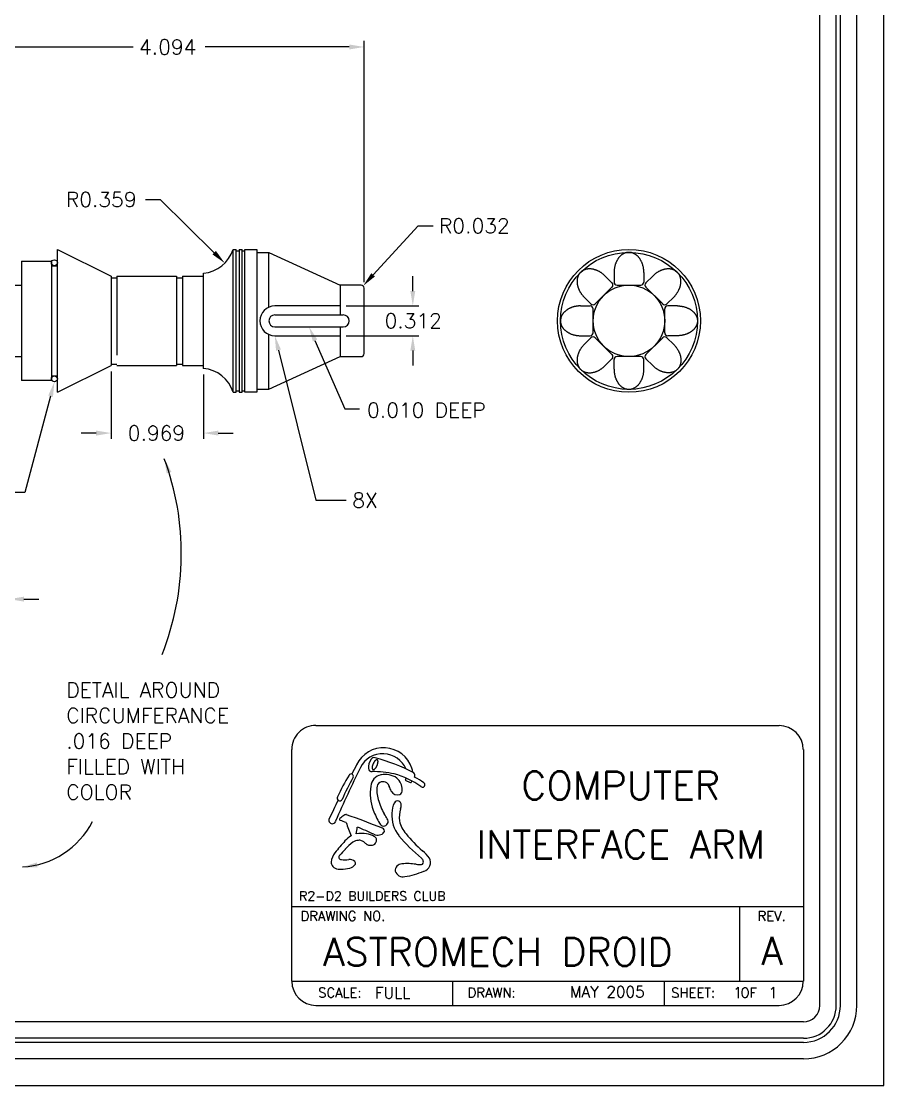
# Model space of a CAD drawing. Extents: x -2.8 to 21.9, y -5.7 to 13.4.
# Drawn here: x 12.86 to 21.91, y -5.75 to 5.43 of the extents above; entities that cross this region are included whole.
import ezdxf
from ezdxf.enums import TextEntityAlignment as Align

# ---------------------------------------------------------------- set-up
doc = ezdxf.new("R2010")
doc.units = 0
doc.linetypes.add('DASHED2', pattern=[0.375, 0.25, -0.125])
doc.layers.get('0').update_dxf_attribs({"linetype": 'CONTINUOUS'})
for name, color, linetype in [('COMPUTER_INTERFACE_ARM', 7, 'CONTINUOUS'), ('DIMENSIONS', 1, 'CONTINUOUS'), ('FORM', 5, 'CONTINUOUS')]:
    doc.layers.add(name, color=color, linetype=linetype)
doc.styles.get("Standard").update_dxf_attribs({"font": 'simplex.shx'})

msp = doc.modelspace()

# ---------------------------------------------------------------- linework, layer by layer
for p, q in [((21.905, -5.745), (21.905, 13.38)), ((15.078, 3.033), (15.109, 3.033)), ((15.109, 1.533), (15.109, 3.033)), ((15.109, 3.018), (15.141, 3.018)), ((15.141, 3.033), (15.141, 1.533)), ((15.141, 3.033), (15.172, 3.033)), ((15.172, 1.533), (15.172, 3.033)), ((15.172, 3.018), (15.203, 3.018)), ((15.203, 1.533), (15.203, 3.033)), ((13.797, 2.752), (13.797, 1.815)), ((13.797, 2.736), (13.859, 2.736)), ((13.859, 2.752), (13.859, 2.174)), ((14.484, 2.752), (14.484, 1.815)), ((14.484, 2.736), (14.547, 2.736)), ((14.547, 2.752), (14.547, 1.815)), ((14.547, 2.752), (14.766, 2.752)), ((18.983, 2.753), (19.054, 2.682)), ((19.076, 2.791), (19.076, 2.69)), ((19.388, 2.791), (19.388, 2.69)), ((19.481, 2.753), (19.41, 2.682)), ((18.879, 2.461), (19.054, 2.637)), ((19.108, 2.658), (19.356, 2.658)), ((19.41, 2.637), (19.586, 2.461)), ((18.762, 2.532), (18.833, 2.461)), ((19.702, 2.532), (19.631, 2.461)), ((18.724, 2.44), (18.825, 2.44)), ((18.857, 2.159), (18.857, 2.408)), ((19.607, 2.159), (19.607, 2.408)), ((19.74, 2.44), (19.639, 2.44)), ((15.516, 2.346), (16.234, 2.346)), ((15.516, 2.221), (16.234, 2.221)), ((18.724, 2.127), (18.825, 2.127)), ((19.74, 2.127), (19.639, 2.127)), ((18.762, 2.034), (18.833, 2.106)), ((19.054, 1.93), (18.879, 2.106)), ((19.41, 1.93), (19.586, 2.106)), ((19.702, 2.034), (19.631, 2.106)), ((19.356, 1.908), (19.108, 1.908)), ((13.797, 1.83), (13.859, 1.83)), ((14.484, 1.83), (14.547, 1.83)), ((14.547, 1.815), (14.766, 1.815)), ((18.983, 1.813), (19.054, 1.885)), ((19.076, 1.776), (19.076, 1.876)), ((19.388, 1.776), (19.388, 1.876)), ((19.481, 1.813), (19.41, 1.885)), ((15.078, 1.533), (15.109, 1.533)), ((15.109, 1.549), (15.141, 1.549)), ((15.141, 1.533), (15.172, 1.533)), ((15.172, 1.549), (15.203, 1.549)), ((-2.845, -5.745), (21.905, -5.745))]:
    msp.add_line(p, q)
at = {"linetype": 'DASHED2'}
msp.add_line((13.859, 2.174), (13.859, 1.815), dxfattribs=at)
for points in [[(19.388, 2.791, 0), (19.388, 2.796, 0), (19.388, 2.801, 0), (19.388, 2.807, 0), (19.388, 2.812, 0), (19.387, 2.817, 0), (19.387, 2.822, 0), (19.386, 2.827, 0), (19.385, 2.832, 0), (19.385, 2.837, 0), (19.384, 2.842, 0), (19.383, 2.847, 0), (19.382, 2.852, 0), (19.381, 2.857, 0), (19.379, 2.862, 0), (19.378, 2.867, 0), (19.377, 2.872, 0), (19.375, 2.877, 0), (19.373, 2.881, 0), (19.372, 2.886, 0), (19.37, 2.891, 0), (19.368, 2.895, 0), (19.366, 2.9, 0), (19.364, 2.904, 0), (19.362, 2.908, 0), (19.36, 2.913, 0), (19.358, 2.917, 0), (19.355, 2.921, 0), (19.353, 2.925, 0), (19.35, 2.929, 0), (19.348, 2.933, 0), (19.345, 2.937, 0), (19.343, 2.94, 0), (19.34, 2.944, 0), (19.337, 2.947, 0), (19.334, 2.951, 0), (19.331, 2.954, 0), (19.328, 2.957, 0), (19.325, 2.961, 0), (19.322, 2.964, 0), (19.319, 2.966, 0), (19.316, 2.969, 0), (19.312, 2.972, 0), (19.309, 2.975, 0), (19.306, 2.977, 0), (19.302, 2.98, 0), (19.299, 2.982, 0), (19.295, 2.984, 0), (19.292, 2.986, 0), (19.288, 2.988, 0), (19.285, 2.99, 0), (19.281, 2.991, 0), (19.277, 2.993, 0), (19.274, 2.994, 0), (19.27, 2.996, 0), (19.266, 2.997, 0), (19.263, 2.998, 0), (19.259, 2.999, 0), (19.255, 3, 0), (19.251, 3, 0), (19.247, 3.001, 0), (19.244, 3.001, 0), (19.24, 3.002, 0), (19.236, 3.002, 0), (19.232, 3.002, 0), (19.228, 3.002, 0), (19.224, 3.002, 0), (19.221, 3.001, 0), (19.217, 3.001, 0), (19.213, 3, 0), (19.209, 3, 0), (19.205, 2.999, 0), (19.202, 2.998, 0), (19.198, 2.997, 0), (19.194, 2.996, 0), (19.19, 2.994, 0), (19.187, 2.993, 0), (19.183, 2.991, 0), (19.18, 2.99, 0), (19.176, 2.988, 0), (19.172, 2.986, 0), (19.169, 2.984, 0), (19.165, 2.982, 0), (19.162, 2.98, 0), (19.158, 2.977, 0), (19.155, 2.975, 0), (19.152, 2.972, 0), (19.148, 2.969, 0), (19.145, 2.966, 0), (19.142, 2.964, 0), (19.139, 2.961, 0), (19.136, 2.957, 0), (19.133, 2.954, 0), (19.13, 2.951, 0), (19.127, 2.947, 0), (19.124, 2.944, 0), (19.122, 2.94, 0), (19.119, 2.937, 0), (19.116, 2.933, 0), (19.114, 2.929, 0), (19.111, 2.925, 0), (19.109, 2.921, 0), (19.107, 2.917, 0), (19.104, 2.913, 0), (19.102, 2.908, 0), (19.1, 2.904, 0), (19.098, 2.9, 0), (19.096, 2.895, 0), (19.094, 2.891, 0), (19.093, 2.886, 0), (19.091, 2.881, 0), (19.089, 2.877, 0), (19.088, 2.872, 0), (19.086, 2.867, 0), (19.085, 2.862, 0), (19.084, 2.857, 0), (19.083, 2.852, 0), (19.081, 2.847, 0), (19.081, 2.842, 0), (19.08, 2.837, 0), (19.079, 2.832, 0), (19.078, 2.827, 0), (19.078, 2.822, 0), (19.077, 2.817, 0), (19.077, 2.812, 0), (19.076, 2.807, 0), (19.076, 2.801, 0), (19.076, 2.796, 0), (19.076, 2.791, 0)], [(18.983, 2.753, 0), (18.979, 2.757, 0), (18.976, 2.76, 0), (18.972, 2.764, 0), (18.968, 2.767, 0), (18.964, 2.771, 0), (18.96, 2.774, 0), (18.956, 2.777, 0), (18.952, 2.78, 0), (18.948, 2.783, 0), (18.944, 2.786, 0), (18.939, 2.789, 0), (18.935, 2.792, 0), (18.931, 2.795, 0), (18.926, 2.797, 0), (18.922, 2.8, 0), (18.918, 2.802, 0), (18.913, 2.804, 0), (18.909, 2.806, 0), (18.904, 2.809, 0), (18.9, 2.811, 0), (18.895, 2.812, 0), (18.891, 2.814, 0), (18.886, 2.816, 0), (18.882, 2.818, 0), (18.877, 2.819, 0), (18.872, 2.82, 0), (18.868, 2.822, 0), (18.863, 2.823, 0), (18.859, 2.824, 0), (18.854, 2.825, 0), (18.85, 2.826, 0), (18.845, 2.826, 0), (18.841, 2.827, 0), (18.836, 2.828, 0), (18.832, 2.828, 0), (18.827, 2.828, 0), (18.823, 2.828, 0), (18.819, 2.828, 0), (18.814, 2.828, 0), (18.81, 2.828, 0), (18.806, 2.828, 0), (18.801, 2.828, 0), (18.797, 2.827, 0), (18.793, 2.826, 0), (18.789, 2.826, 0), (18.785, 2.825, 0), (18.781, 2.824, 0), (18.777, 2.823, 0), (18.773, 2.822, 0), (18.769, 2.82, 0), (18.766, 2.819, 0), (18.762, 2.818, 0), (18.758, 2.816, 0), (18.755, 2.814, 0), (18.751, 2.813, 0), (18.748, 2.811, 0), (18.744, 2.809, 0), (18.741, 2.807, 0), (18.738, 2.804, 0), (18.735, 2.802, 0), (18.732, 2.8, 0), (18.729, 2.797, 0), (18.726, 2.795, 0), (18.723, 2.792, 0), (18.721, 2.789, 0), (18.718, 2.786, 0), (18.716, 2.783, 0), (18.713, 2.78, 0), (18.711, 2.777, 0), (18.709, 2.774, 0), (18.707, 2.771, 0), (18.705, 2.768, 0), (18.703, 2.764, 0), (18.701, 2.761, 0), (18.699, 2.757, 0), (18.698, 2.753, 0), (18.696, 2.75, 0), (18.695, 2.746, 0), (18.694, 2.742, 0), (18.692, 2.738, 0), (18.691, 2.734, 0), (18.691, 2.73, 0), (18.69, 2.726, 0), (18.689, 2.722, 0), (18.688, 2.718, 0), (18.688, 2.714, 0), (18.687, 2.71, 0), (18.687, 2.705, 0), (18.687, 2.701, 0), (18.687, 2.697, 0), (18.687, 2.692, 0), (18.687, 2.688, 0), (18.688, 2.684, 0), (18.688, 2.679, 0), (18.688, 2.675, 0), (18.689, 2.67, 0), (18.69, 2.666, 0), (18.691, 2.661, 0), (18.692, 2.657, 0), (18.693, 2.652, 0), (18.694, 2.647, 0), (18.695, 2.643, 0), (18.696, 2.638, 0), (18.698, 2.634, 0), (18.699, 2.629, 0), (18.701, 2.625, 0), (18.703, 2.62, 0), (18.705, 2.616, 0), (18.707, 2.611, 0), (18.709, 2.607, 0), (18.711, 2.602, 0), (18.713, 2.598, 0), (18.716, 2.593, 0), (18.718, 2.589, 0), (18.721, 2.585, 0), (18.724, 2.58, 0), (18.726, 2.576, 0), (18.729, 2.572, 0), (18.732, 2.568, 0), (18.735, 2.564, 0), (18.738, 2.559, 0), (18.741, 2.555, 0), (18.745, 2.551, 0), (18.748, 2.547, 0), (18.751, 2.544, 0), (18.755, 2.54, 0), (18.759, 2.536, 0), (18.762, 2.532, 0)], [(19.702, 2.532, 0), (19.706, 2.536, 0), (19.709, 2.54, 0), (19.713, 2.544, 0), (19.716, 2.547, 0), (19.72, 2.551, 0), (19.723, 2.555, 0), (19.726, 2.559, 0), (19.729, 2.564, 0), (19.732, 2.568, 0), (19.735, 2.572, 0), (19.738, 2.576, 0), (19.741, 2.58, 0), (19.743, 2.585, 0), (19.746, 2.589, 0), (19.748, 2.593, 0), (19.751, 2.598, 0), (19.753, 2.602, 0), (19.755, 2.607, 0), (19.757, 2.611, 0), (19.759, 2.616, 0), (19.761, 2.62, 0), (19.763, 2.625, 0), (19.765, 2.629, 0), (19.766, 2.634, 0), (19.768, 2.638, 0), (19.769, 2.643, 0), (19.77, 2.647, 0), (19.772, 2.652, 0), (19.773, 2.657, 0), (19.774, 2.661, 0), (19.774, 2.666, 0), (19.775, 2.67, 0), (19.776, 2.675, 0), (19.776, 2.679, 0), (19.777, 2.684, 0), (19.777, 2.688, 0), (19.777, 2.692, 0), (19.777, 2.697, 0), (19.777, 2.701, 0), (19.777, 2.705, 0), (19.777, 2.71, 0), (19.776, 2.714, 0), (19.776, 2.718, 0), (19.775, 2.722, 0), (19.774, 2.726, 0), (19.774, 2.73, 0), (19.773, 2.734, 0), (19.772, 2.738, 0), (19.771, 2.742, 0), (19.769, 2.746, 0), (19.768, 2.75, 0), (19.766, 2.753, 0), (19.765, 2.757, 0), (19.763, 2.761, 0), (19.761, 2.764, 0), (19.759, 2.768, 0), (19.758, 2.771, 0), (19.755, 2.774, 0), (19.753, 2.777, 0), (19.751, 2.78, 0), (19.748, 2.783, 0), (19.746, 2.786, 0), (19.744, 2.789, 0), (19.741, 2.792, 0), (19.738, 2.795, 0), (19.735, 2.797, 0), (19.732, 2.8, 0), (19.729, 2.802, 0), (19.726, 2.804, 0), (19.723, 2.807, 0), (19.72, 2.809, 0), (19.716, 2.811, 0), (19.713, 2.813, 0), (19.709, 2.814, 0), (19.706, 2.816, 0), (19.702, 2.818, 0), (19.699, 2.819, 0), (19.695, 2.82, 0), (19.691, 2.822, 0), (19.687, 2.823, 0), (19.683, 2.824, 0), (19.679, 2.825, 0), (19.675, 2.826, 0), (19.671, 2.826, 0), (19.667, 2.827, 0), (19.663, 2.828, 0), (19.659, 2.828, 0), (19.654, 2.828, 0), (19.65, 2.828, 0), (19.646, 2.828, 0), (19.641, 2.828, 0), (19.637, 2.828, 0), (19.632, 2.828, 0), (19.628, 2.828, 0), (19.623, 2.827, 0), (19.619, 2.826, 0), (19.614, 2.826, 0), (19.61, 2.825, 0), (19.605, 2.824, 0), (19.601, 2.823, 0), (19.596, 2.822, 0), (19.592, 2.82, 0), (19.587, 2.819, 0), (19.583, 2.818, 0), (19.578, 2.816, 0), (19.573, 2.814, 0), (19.569, 2.812, 0), (19.564, 2.811, 0), (19.56, 2.809, 0), (19.555, 2.806, 0), (19.551, 2.804, 0), (19.547, 2.802, 0), (19.542, 2.8, 0), (19.538, 2.797, 0), (19.534, 2.795, 0), (19.529, 2.792, 0), (19.525, 2.789, 0), (19.521, 2.786, 0), (19.517, 2.783, 0), (19.512, 2.78, 0), (19.508, 2.777, 0), (19.504, 2.774, 0), (19.5, 2.771, 0), (19.496, 2.767, 0), (19.492, 2.764, 0), (19.489, 2.76, 0), (19.485, 2.757, 0), (19.481, 2.753, 0)], [(18.724, 2.44, 0), (18.719, 2.439, 0), (18.714, 2.439, 0), (18.709, 2.439, 0), (18.704, 2.439, 0), (18.698, 2.438, 0), (18.693, 2.438, 0), (18.688, 2.437, 0), (18.683, 2.437, 0), (18.678, 2.436, 0), (18.673, 2.435, 0), (18.668, 2.434, 0), (18.663, 2.433, 0), (18.658, 2.432, 0), (18.653, 2.43, 0), (18.648, 2.429, 0), (18.644, 2.428, 0), (18.639, 2.426, 0), (18.634, 2.425, 0), (18.63, 2.423, 0), (18.625, 2.421, 0), (18.62, 2.419, 0), (18.616, 2.417, 0), (18.611, 2.415, 0), (18.607, 2.413, 0), (18.603, 2.411, 0), (18.599, 2.409, 0), (18.595, 2.406, 0), (18.59, 2.404, 0), (18.587, 2.402, 0), (18.583, 2.399, 0), (18.579, 2.396, 0), (18.575, 2.394, 0), (18.572, 2.391, 0), (18.568, 2.388, 0), (18.565, 2.385, 0), (18.561, 2.382, 0), (18.558, 2.379, 0), (18.555, 2.376, 0), (18.552, 2.373, 0), (18.549, 2.37, 0), (18.546, 2.367, 0), (18.543, 2.364, 0), (18.541, 2.36, 0), (18.538, 2.357, 0), (18.536, 2.354, 0), (18.534, 2.35, 0), (18.532, 2.347, 0), (18.529, 2.343, 0), (18.527, 2.34, 0), (18.526, 2.336, 0), (18.524, 2.332, 0), (18.522, 2.329, 0), (18.521, 2.325, 0), (18.52, 2.321, 0), (18.518, 2.318, 0), (18.517, 2.314, 0), (18.517, 2.31, 0), (18.516, 2.306, 0), (18.515, 2.302, 0), (18.514, 2.299, 0), (18.514, 2.295, 0), (18.514, 2.291, 0), (18.513, 2.287, 0), (18.513, 2.283, 0), (18.513, 2.279, 0), (18.514, 2.276, 0), (18.514, 2.272, 0), (18.514, 2.268, 0), (18.515, 2.264, 0), (18.516, 2.26, 0), (18.517, 2.257, 0), (18.517, 2.253, 0), (18.518, 2.249, 0), (18.52, 2.245, 0), (18.521, 2.242, 0), (18.522, 2.238, 0), (18.524, 2.234, 0), (18.526, 2.231, 0), (18.527, 2.227, 0), (18.529, 2.224, 0), (18.532, 2.22, 0), (18.534, 2.216, 0), (18.536, 2.213, 0), (18.538, 2.21, 0), (18.541, 2.206, 0), (18.543, 2.203, 0), (18.546, 2.2, 0), (18.549, 2.196, 0), (18.552, 2.193, 0), (18.555, 2.19, 0), (18.558, 2.187, 0), (18.561, 2.184, 0), (18.565, 2.181, 0), (18.568, 2.178, 0), (18.572, 2.176, 0), (18.575, 2.173, 0), (18.579, 2.17, 0), (18.583, 2.168, 0), (18.587, 2.165, 0), (18.59, 2.163, 0), (18.595, 2.16, 0), (18.599, 2.158, 0), (18.603, 2.156, 0), (18.607, 2.153, 0), (18.611, 2.151, 0), (18.616, 2.149, 0), (18.62, 2.147, 0), (18.625, 2.145, 0), (18.63, 2.144, 0), (18.634, 2.142, 0), (18.639, 2.14, 0), (18.644, 2.139, 0), (18.648, 2.138, 0), (18.653, 2.136, 0), (18.658, 2.135, 0), (18.663, 2.134, 0), (18.668, 2.133, 0), (18.673, 2.132, 0), (18.678, 2.131, 0), (18.683, 2.13, 0), (18.688, 2.129, 0), (18.693, 2.129, 0), (18.698, 2.128, 0), (18.704, 2.128, 0), (18.709, 2.127, 0), (18.714, 2.127, 0), (18.719, 2.127, 0), (18.724, 2.127, 0)], [(19.74, 2.44, 0), (19.745, 2.439, 0), (19.75, 2.439, 0), (19.755, 2.439, 0), (19.761, 2.439, 0), (19.766, 2.438, 0), (19.771, 2.438, 0), (19.776, 2.437, 0), (19.781, 2.437, 0), (19.786, 2.436, 0), (19.791, 2.435, 0), (19.796, 2.434, 0), (19.801, 2.433, 0), (19.806, 2.432, 0), (19.811, 2.43, 0), (19.816, 2.429, 0), (19.821, 2.428, 0), (19.825, 2.426, 0), (19.83, 2.425, 0), (19.835, 2.423, 0), (19.839, 2.421, 0), (19.844, 2.419, 0), (19.848, 2.417, 0), (19.853, 2.415, 0), (19.857, 2.413, 0), (19.861, 2.411, 0), (19.866, 2.409, 0), (19.87, 2.406, 0), (19.874, 2.404, 0), (19.878, 2.402, 0), (19.882, 2.399, 0), (19.885, 2.396, 0), (19.889, 2.394, 0), (19.893, 2.391, 0), (19.896, 2.388, 0), (19.9, 2.385, 0), (19.903, 2.382, 0), (19.906, 2.379, 0), (19.909, 2.376, 0), (19.912, 2.373, 0), (19.915, 2.37, 0), (19.918, 2.367, 0), (19.921, 2.364, 0), (19.923, 2.36, 0), (19.926, 2.357, 0), (19.928, 2.354, 0), (19.931, 2.35, 0), (19.933, 2.347, 0), (19.935, 2.343, 0), (19.937, 2.34, 0), (19.939, 2.336, 0), (19.94, 2.332, 0), (19.942, 2.329, 0), (19.943, 2.325, 0), (19.945, 2.321, 0), (19.946, 2.318, 0), (19.947, 2.314, 0), (19.948, 2.31, 0), (19.949, 2.306, 0), (19.949, 2.302, 0), (19.95, 2.299, 0), (19.95, 2.295, 0), (19.951, 2.291, 0), (19.951, 2.287, 0), (19.951, 2.283, 0), (19.951, 2.279, 0), (19.951, 2.276, 0), (19.95, 2.272, 0), (19.95, 2.268, 0), (19.949, 2.264, 0), (19.949, 2.26, 0), (19.948, 2.257, 0), (19.947, 2.253, 0), (19.946, 2.249, 0), (19.945, 2.245, 0), (19.943, 2.242, 0), (19.942, 2.238, 0), (19.94, 2.234, 0), (19.939, 2.231, 0), (19.937, 2.227, 0), (19.935, 2.224, 0), (19.933, 2.22, 0), (19.931, 2.216, 0), (19.928, 2.213, 0), (19.926, 2.21, 0), (19.923, 2.206, 0), (19.921, 2.203, 0), (19.918, 2.2, 0), (19.915, 2.196, 0), (19.912, 2.193, 0), (19.909, 2.19, 0), (19.906, 2.187, 0), (19.903, 2.184, 0), (19.9, 2.181, 0), (19.896, 2.178, 0), (19.893, 2.176, 0), (19.889, 2.173, 0), (19.885, 2.17, 0), (19.882, 2.168, 0), (19.878, 2.165, 0), (19.874, 2.163, 0), (19.87, 2.16, 0), (19.866, 2.158, 0), (19.861, 2.156, 0), (19.857, 2.153, 0), (19.853, 2.151, 0), (19.848, 2.149, 0), (19.844, 2.147, 0), (19.839, 2.145, 0), (19.835, 2.144, 0), (19.83, 2.142, 0), (19.825, 2.14, 0), (19.821, 2.139, 0), (19.816, 2.138, 0), (19.811, 2.136, 0), (19.806, 2.135, 0), (19.801, 2.134, 0), (19.796, 2.133, 0), (19.791, 2.132, 0), (19.786, 2.131, 0), (19.781, 2.13, 0), (19.776, 2.129, 0), (19.771, 2.129, 0), (19.766, 2.128, 0), (19.761, 2.128, 0), (19.755, 2.127, 0), (19.75, 2.127, 0), (19.745, 2.127, 0), (19.74, 2.127, 0)], [(18.762, 2.034, 0), (18.759, 2.031, 0), (18.755, 2.027, 0), (18.751, 2.023, 0), (18.748, 2.019, 0), (18.745, 2.015, 0), (18.741, 2.011, 0), (18.738, 2.007, 0), (18.735, 2.003, 0), (18.732, 1.999, 0), (18.729, 1.995, 0), (18.726, 1.99, 0), (18.724, 1.986, 0), (18.721, 1.982, 0), (18.718, 1.978, 0), (18.716, 1.973, 0), (18.713, 1.969, 0), (18.711, 1.964, 0), (18.709, 1.96, 0), (18.707, 1.955, 0), (18.705, 1.951, 0), (18.703, 1.946, 0), (18.701, 1.942, 0), (18.699, 1.937, 0), (18.698, 1.933, 0), (18.696, 1.928, 0), (18.695, 1.924, 0), (18.694, 1.919, 0), (18.693, 1.915, 0), (18.692, 1.91, 0), (18.691, 1.905, 0), (18.69, 1.901, 0), (18.689, 1.896, 0), (18.688, 1.892, 0), (18.688, 1.887, 0), (18.688, 1.883, 0), (18.687, 1.879, 0), (18.687, 1.874, 0), (18.687, 1.87, 0), (18.687, 1.865, 0), (18.687, 1.861, 0), (18.687, 1.857, 0), (18.688, 1.853, 0), (18.688, 1.848, 0), (18.689, 1.844, 0), (18.69, 1.84, 0), (18.691, 1.836, 0), (18.691, 1.832, 0), (18.692, 1.828, 0), (18.694, 1.824, 0), (18.695, 1.821, 0), (18.696, 1.817, 0), (18.698, 1.813, 0), (18.699, 1.809, 0), (18.701, 1.806, 0), (18.703, 1.802, 0), (18.705, 1.799, 0), (18.707, 1.796, 0), (18.709, 1.792, 0), (18.711, 1.789, 0), (18.713, 1.786, 0), (18.716, 1.783, 0), (18.718, 1.78, 0), (18.721, 1.777, 0), (18.723, 1.775, 0), (18.726, 1.772, 0), (18.729, 1.769, 0), (18.732, 1.767, 0), (18.735, 1.764, 0), (18.738, 1.762, 0), (18.741, 1.76, 0), (18.744, 1.758, 0), (18.748, 1.756, 0), (18.751, 1.754, 0), (18.755, 1.752, 0), (18.758, 1.751, 0), (18.762, 1.749, 0), (18.766, 1.747, 0), (18.769, 1.746, 0), (18.773, 1.745, 0), (18.777, 1.744, 0), (18.781, 1.743, 0), (18.785, 1.742, 0), (18.789, 1.741, 0), (18.793, 1.74, 0), (18.797, 1.74, 0), (18.801, 1.739, 0), (18.806, 1.739, 0), (18.81, 1.738, 0), (18.814, 1.738, 0), (18.819, 1.738, 0), (18.823, 1.738, 0), (18.827, 1.738, 0), (18.832, 1.739, 0), (18.836, 1.739, 0), (18.841, 1.74, 0), (18.845, 1.74, 0), (18.85, 1.741, 0), (18.854, 1.742, 0), (18.859, 1.743, 0), (18.863, 1.744, 0), (18.868, 1.745, 0), (18.872, 1.746, 0), (18.877, 1.748, 0), (18.882, 1.749, 0), (18.886, 1.751, 0), (18.891, 1.752, 0), (18.895, 1.754, 0), (18.9, 1.756, 0), (18.904, 1.758, 0), (18.909, 1.76, 0), (18.913, 1.762, 0), (18.918, 1.765, 0), (18.922, 1.767, 0), (18.926, 1.77, 0), (18.931, 1.772, 0), (18.935, 1.775, 0), (18.939, 1.778, 0), (18.944, 1.78, 0), (18.948, 1.783, 0), (18.952, 1.786, 0), (18.956, 1.789, 0), (18.96, 1.793, 0), (18.964, 1.796, 0), (18.968, 1.799, 0), (18.972, 1.803, 0), (18.976, 1.806, 0), (18.979, 1.81, 0), (18.983, 1.813, 0)], [(19.702, 2.034, 0), (19.706, 2.031, 0), (19.709, 2.027, 0), (19.713, 2.023, 0), (19.716, 2.019, 0), (19.72, 2.015, 0), (19.723, 2.011, 0), (19.726, 2.007, 0), (19.729, 2.003, 0), (19.732, 1.999, 0), (19.735, 1.995, 0), (19.738, 1.99, 0), (19.741, 1.986, 0), (19.743, 1.982, 0), (19.746, 1.978, 0), (19.748, 1.973, 0), (19.751, 1.969, 0), (19.753, 1.964, 0), (19.755, 1.96, 0), (19.757, 1.955, 0), (19.759, 1.951, 0), (19.761, 1.946, 0), (19.763, 1.942, 0), (19.765, 1.937, 0), (19.766, 1.933, 0), (19.768, 1.928, 0), (19.769, 1.924, 0), (19.77, 1.919, 0), (19.772, 1.915, 0), (19.773, 1.91, 0), (19.774, 1.905, 0), (19.774, 1.901, 0), (19.775, 1.896, 0), (19.776, 1.892, 0), (19.776, 1.887, 0), (19.777, 1.883, 0), (19.777, 1.879, 0), (19.777, 1.874, 0), (19.777, 1.87, 0), (19.777, 1.865, 0), (19.777, 1.861, 0), (19.777, 1.857, 0), (19.776, 1.853, 0), (19.776, 1.848, 0), (19.775, 1.844, 0), (19.774, 1.84, 0), (19.774, 1.836, 0), (19.773, 1.832, 0), (19.772, 1.828, 0), (19.771, 1.824, 0), (19.769, 1.821, 0), (19.768, 1.817, 0), (19.766, 1.813, 0), (19.765, 1.809, 0), (19.763, 1.806, 0), (19.761, 1.802, 0), (19.759, 1.799, 0), (19.758, 1.796, 0), (19.755, 1.792, 0), (19.753, 1.789, 0), (19.751, 1.786, 0), (19.748, 1.783, 0), (19.746, 1.78, 0), (19.744, 1.777, 0), (19.741, 1.775, 0), (19.738, 1.772, 0), (19.735, 1.769, 0), (19.732, 1.767, 0), (19.729, 1.764, 0), (19.726, 1.762, 0), (19.723, 1.76, 0), (19.72, 1.758, 0), (19.716, 1.756, 0), (19.713, 1.754, 0), (19.709, 1.752, 0), (19.706, 1.751, 0), (19.702, 1.749, 0), (19.699, 1.747, 0), (19.695, 1.746, 0), (19.691, 1.745, 0), (19.687, 1.744, 0), (19.683, 1.743, 0), (19.679, 1.742, 0), (19.675, 1.741, 0), (19.671, 1.74, 0), (19.667, 1.74, 0), (19.663, 1.739, 0), (19.659, 1.739, 0), (19.654, 1.738, 0), (19.65, 1.738, 0), (19.646, 1.738, 0), (19.641, 1.738, 0), (19.637, 1.738, 0), (19.632, 1.739, 0), (19.628, 1.739, 0), (19.623, 1.74, 0), (19.619, 1.74, 0), (19.614, 1.741, 0), (19.61, 1.742, 0), (19.605, 1.743, 0), (19.601, 1.744, 0), (19.596, 1.745, 0), (19.592, 1.746, 0), (19.587, 1.748, 0), (19.583, 1.749, 0), (19.578, 1.751, 0), (19.573, 1.752, 0), (19.569, 1.754, 0), (19.564, 1.756, 0), (19.56, 1.758, 0), (19.555, 1.76, 0), (19.551, 1.762, 0), (19.547, 1.765, 0), (19.542, 1.767, 0), (19.538, 1.77, 0), (19.534, 1.772, 0), (19.529, 1.775, 0), (19.525, 1.778, 0), (19.521, 1.78, 0), (19.517, 1.783, 0), (19.512, 1.786, 0), (19.508, 1.789, 0), (19.504, 1.793, 0), (19.5, 1.796, 0), (19.496, 1.799, 0), (19.492, 1.803, 0), (19.489, 1.806, 0), (19.485, 1.81, 0), (19.481, 1.813, 0)], [(19.076, 1.776, 0), (19.076, 1.77, 0), (19.076, 1.765, 0), (19.076, 1.76, 0), (19.077, 1.755, 0), (19.077, 1.75, 0), (19.078, 1.745, 0), (19.078, 1.739, 0), (19.079, 1.734, 0), (19.08, 1.729, 0), (19.081, 1.724, 0), (19.081, 1.719, 0), (19.083, 1.714, 0), (19.084, 1.709, 0), (19.085, 1.704, 0), (19.086, 1.7, 0), (19.088, 1.695, 0), (19.089, 1.69, 0), (19.091, 1.685, 0), (19.093, 1.681, 0), (19.094, 1.676, 0), (19.096, 1.672, 0), (19.098, 1.667, 0), (19.1, 1.663, 0), (19.102, 1.658, 0), (19.104, 1.654, 0), (19.107, 1.65, 0), (19.109, 1.646, 0), (19.111, 1.642, 0), (19.114, 1.638, 0), (19.116, 1.634, 0), (19.119, 1.63, 0), (19.122, 1.626, 0), (19.124, 1.623, 0), (19.127, 1.619, 0), (19.13, 1.616, 0), (19.133, 1.612, 0), (19.136, 1.609, 0), (19.139, 1.606, 0), (19.142, 1.603, 0), (19.145, 1.6, 0), (19.148, 1.597, 0), (19.152, 1.595, 0), (19.155, 1.592, 0), (19.158, 1.589, 0), (19.162, 1.587, 0), (19.165, 1.585, 0), (19.169, 1.583, 0), (19.172, 1.581, 0), (19.176, 1.579, 0), (19.18, 1.577, 0), (19.183, 1.575, 0), (19.187, 1.574, 0), (19.19, 1.572, 0), (19.194, 1.571, 0), (19.198, 1.57, 0), (19.202, 1.569, 0), (19.205, 1.568, 0), (19.209, 1.567, 0), (19.213, 1.566, 0), (19.217, 1.566, 0), (19.221, 1.565, 0), (19.224, 1.565, 0), (19.228, 1.565, 0), (19.232, 1.565, 0), (19.236, 1.565, 0), (19.24, 1.565, 0), (19.244, 1.565, 0), (19.247, 1.566, 0), (19.251, 1.566, 0), (19.255, 1.567, 0), (19.259, 1.568, 0), (19.263, 1.569, 0), (19.266, 1.57, 0), (19.27, 1.571, 0), (19.274, 1.572, 0), (19.277, 1.574, 0), (19.281, 1.575, 0), (19.285, 1.577, 0), (19.288, 1.579, 0), (19.292, 1.581, 0), (19.295, 1.583, 0), (19.299, 1.585, 0), (19.302, 1.587, 0), (19.306, 1.589, 0), (19.309, 1.592, 0), (19.312, 1.595, 0), (19.316, 1.597, 0), (19.319, 1.6, 0), (19.322, 1.603, 0), (19.325, 1.606, 0), (19.328, 1.609, 0), (19.331, 1.612, 0), (19.334, 1.616, 0), (19.337, 1.619, 0), (19.34, 1.623, 0), (19.343, 1.626, 0), (19.345, 1.63, 0), (19.348, 1.634, 0), (19.35, 1.638, 0), (19.353, 1.642, 0), (19.355, 1.646, 0), (19.358, 1.65, 0), (19.36, 1.654, 0), (19.362, 1.658, 0), (19.364, 1.663, 0), (19.366, 1.667, 0), (19.368, 1.672, 0), (19.37, 1.676, 0), (19.372, 1.681, 0), (19.373, 1.685, 0), (19.375, 1.69, 0), (19.377, 1.695, 0), (19.378, 1.7, 0), (19.379, 1.704, 0), (19.381, 1.709, 0), (19.382, 1.714, 0), (19.383, 1.719, 0), (19.384, 1.724, 0), (19.385, 1.729, 0), (19.385, 1.734, 0), (19.386, 1.739, 0), (19.387, 1.745, 0), (19.387, 1.75, 0), (19.388, 1.755, 0), (19.388, 1.76, 0), (19.388, 1.765, 0), (19.388, 1.77, 0), (19.388, 1.776, 0)]]:
    msp.add_polyline3d(points)
at = {"linetype": 'CONTINUOUS'}
for centre in [(13.203, 2.893), (13.203, 1.674)]:
    msp.add_circle(centre, 0.0312, dxfattribs=at)
for centre, radius, start, end in [((19.032, 2.659), 0.032, 315, 45), ((19.108, 2.69), 0.032, 180, 270), ((19.356, 2.69), 0.032, 270, 0), ((19.432, 2.659), 0.032, 135, 225), ((18.856, 2.484), 0.032, 225, 315), ((19.608, 2.484), 0.032, 225, 315), ((18.825, 2.408), 0.032, 0, 90), ((19.639, 2.408), 0.032, 90, 180), ((15.516, 2.283), 0.0625, 90, 270), ((16.234, 2.283), 0.0625, 270, 90), ((18.825, 2.159), 0.032, 270, 0), ((19.639, 2.159), 0.032, 180, 270), ((18.856, 2.083), 0.032, 45, 135), ((19.608, 2.083), 0.032, 45, 135), ((19.032, 1.907), 0.032, 315, 45), ((19.108, 1.876), 0.032, 90, 180), ((19.356, 1.876), 0.032, 0, 90), ((19.432, 1.907), 0.032, 135, 225)]:
    msp.add_arc(centre, radius, start, end)
at = {"layer": 'COMPUTER_INTERFACE_ARM'}
for p, q in [((13.234, 1.533), (13.234, 3.033)), ((13.234, 3.033), (13.797, 2.752)), ((15.078, 1.533), (15.078, 3.033)), ((15.203, 3.033), (15.328, 3.033)), ((15.328, 3.033), (15.328, 1.533)), ((12.859, 2.908), (12.859, 1.658)), ((12.859, 2.908), (13.172, 2.908)), ((13.172, 2.908), (13.172, 1.658)), ((15.328, 3.002), (15.453, 3.002)), ((15.453, 3.002), (16.203, 2.658)), ((15.453, 2.426), (15.453, 3.002)), ((13.172, 2.861), (13.234, 2.861)), ((13.859, 2.752), (14.484, 2.752)), ((14.766, 1.783), (14.766, 2.783)), ((12.547, 2.658), (12.859, 2.658)), ((16.203, 2.658), (16.203, 2.346)), ((16.421, 2.658), (16.203, 2.658)), ((16.453, 1.94), (16.453, 2.626)), ((16.203, 2.44), (15.516, 2.44)), ((15.453, 1.565), (15.453, 2.14)), ((15.516, 2.127), (16.203, 2.127)), ((16.203, 2.221), (16.203, 1.908)), ((12.547, 1.908), (12.859, 1.908)), ((15.453, 1.565), (16.203, 1.908)), ((16.203, 1.908), (16.421, 1.908)), ((13.234, 1.533), (13.797, 1.815)), ((13.859, 1.815), (14.484, 1.815)), ((13.172, 1.705), (13.234, 1.705)), ((13.172, 1.658), (12.859, 1.658)), ((15.328, 1.565), (15.453, 1.565)), ((15.328, 1.533), (15.203, 1.533))]:
    msp.add_line(p, q, dxfattribs=at)
for radius in [0.75, 0.719, 0.375]:
    msp.add_circle((19.232, 2.283), radius, dxfattribs=at)
for centre, radius, start, end in [((14.736, 3.141), 0.359, 274.7951, 342.5245), ((16.421, 2.626), 0.032, 360, 90), ((15.516, 2.283), 0.156, 90, 270), ((16.421, 1.94), 0.032, 270, 0), ((14.742, 1.434), 0.35, 16.495, 86.1854)]:
    msp.add_arc(centre, radius, start, end, dxfattribs=at)
at = {"layer": 'DIMENSIONS'}
for p, q in [((12.515, 5.158), (14.028, 5.158)), ((16.297, 5.158), (14.784, 5.158)), ((16.453, 2.689), (16.453, 5.221)), ((14.158, 3.557), (14.314, 3.557)), ((14.314, 3.557), (14.88, 2.998)), ((16.547, 2.766), (17.021, 3.281)), ((17.021, 3.281), (17.177, 3.281)), ((16.964, 2.596), (16.964, 2.752)), ((16.266, 2.44), (17.026, 2.44)), ((16.266, 2.127), (17.026, 2.127)), ((15.937, 2.078), (16.25, 1.361)), ((15.554, 1.976), (15.946, 0.4)), ((16.964, 1.971), (16.964, 1.815)), ((13.797, 1.752), (13.797, 1.043)), ((14.766, 1.721), (14.766, 1.043)), ((13.163, 1.492), (12.892, 0.483)), ((16.25, 1.361), (16.406, 1.361)), ((13.641, 1.105), (13.485, 1.105)), ((14.922, 1.105), (15.078, 1.105)), ((12.892, 0.483), (12.629, 0.483)), ((15.946, 0.4), (16.266, 0.4)), ((12.883, -0.638), (13.039, -0.638))]:
    msp.add_line(p, q, dxfattribs=at)
for centre, radius, start, end in [((11.669, -0.161), 2.866, 338.3495, 20.3669), ((12.819, -2.57), 0.881, 273.176, 332.8079)]:
    msp.add_arc(centre, radius, start, end, dxfattribs=at)
for points in [[(16.297, 5.184), (16.297, 5.132), (16.453, 5.158)], [(14.898, 3.017), (14.862, 2.98), (14.991, 2.889)], [(16.528, 2.783), (16.566, 2.749), (16.443, 2.65)], [(16.938, 2.596), (16.99, 2.596), (16.964, 2.44)], [(15.529, 1.969), (15.516, 2.127), (15.58, 1.982)], [(15.914, 2.067), (15.875, 2.221), (15.961, 2.088)], [(16.938, 1.971), (16.99, 1.971), (16.964, 2.127)], [(13.138, 1.499), (13.203, 1.643), (13.188, 1.485)], [(13.641, 1.131), (13.641, 1.079), (13.797, 1.105)], [(14.922, 1.131), (14.922, 1.079), (14.766, 1.105)], [(14.381, 0.681), (14.356, 0.837), (14.431, 0.697)], [(12.883, -0.612), (12.883, -0.664), (12.727, -0.638)], [(13.019, -3.402), (13.026, -3.454), (12.868, -3.45)]]:
    msp.add_solid(points, dxfattribs=at)
at = {"layer": 'FORM'}
for p, q in [((21.235, -4.902), (21.235, 11.303)), ((21.408, -4.902), (21.408, 11.303)), ((21.451, -4.902), (21.451, 11.303)), ((21.624, -4.902), (21.624, 11.303)), ((21.062, -5.075), (-2.001, -5.075)), ((21.062, -5.248), (-2.001, -5.248)), ((21.062, -5.291), (-2.001, -5.291)), ((21.062, -5.464), (-2.001, -5.464))]:
    msp.add_line(p, q, dxfattribs=at)
at = {"layer": 'FORM', "linetype": 'CONTINUOUS'}
for p, q in [((15.947, -1.964), (20.808, -1.964)), ((15.693, -4.649), (15.693, -2.218)), ((21.062, -2.218), (21.062, -4.649)), ((15.693, -3.864), (21.062, -3.864)), ((20.393, -3.864), (20.393, -4.649)), ((15.693, -4.649), (21.062, -4.649)), ((17.381, -4.649), (17.381, -4.902)), ((19.6, -4.652), (19.6, -4.905)), ((15.947, -4.902), (20.808, -4.902))]:
    msp.add_line(p, q, dxfattribs=at)
at = {"layer": 'FORM', "color": 1}
msp.add_polyline3d([(16.59, -2.325, 0), (16.589, -2.325, 0), (16.588, -2.325, 0), (16.587, -2.324, 0), (16.586, -2.324, 0), (16.585, -2.324, 0), (16.583, -2.325, 0), (16.582, -2.325, 0), (16.581, -2.326, 0), (16.579, -2.326, 0), (16.578, -2.327, 0), (16.577, -2.328, 0), (16.575, -2.329, 0), (16.574, -2.33, 0), (16.572, -2.331, 0), (16.571, -2.332, 0), (16.569, -2.334, 0), (16.568, -2.335, 0), (16.566, -2.337, 0), (16.565, -2.338, 0), (16.563, -2.34, 0), (16.562, -2.342, 0), (16.56, -2.344, 0), (16.559, -2.346, 0), (16.558, -2.348, 0), (16.556, -2.35, 0), (16.555, -2.352, 0), (16.553, -2.355, 0), (16.552, -2.357, 0), (16.551, -2.359, 0), (16.55, -2.362, 0), (16.549, -2.364, 0), (16.547, -2.367, 0), (16.546, -2.369, 0), (16.545, -2.372, 0), (16.544, -2.374, 0), (16.544, -2.377, 0), (16.543, -2.379, 0), (16.542, -2.382, 0), (16.541, -2.384, 0), (16.541, -2.387, 0), (16.54, -2.389, 0), (16.539, -2.392, 0), (16.539, -2.394, 0), (16.539, -2.396, 0), (16.538, -2.399, 0), (16.538, -2.401, 0), (16.538, -2.403, 0), (16.538, -2.405, 0), (16.538, -2.407, 0), (16.538, -2.409, 0), (16.538, -2.411, 0), (16.538, -2.413, 0), (16.538, -2.414, 0), (16.539, -2.416, 0), (16.539, -2.418, 0), (16.54, -2.419, 0), (16.54, -2.42, 0), (16.541, -2.421, 0), (16.542, -2.423, 0), (16.542, -2.424, 0), (16.543, -2.424, 0), (16.544, -2.425, 0), (16.545, -2.426, 0), (16.546, -2.426, 0), (16.547, -2.427, 0), (16.548, -2.427, 0), (16.549, -2.427, 0), (16.55, -2.427, 0), (16.552, -2.427, 0), (16.553, -2.427, 0), (16.554, -2.426, 0), (16.556, -2.426, 0), (16.557, -2.425, 0), (16.558, -2.425, 0), (16.56, -2.424, 0), (16.561, -2.423, 0), (16.563, -2.422, 0), (16.564, -2.421, 0), (16.566, -2.419, 0), (16.567, -2.418, 0), (16.569, -2.416, 0), (16.57, -2.415, 0), (16.572, -2.413, 0), (16.573, -2.411, 0), (16.575, -2.41, 0), (16.576, -2.408, 0), (16.578, -2.406, 0), (16.579, -2.404, 0), (16.58, -2.401, 0), (16.582, -2.399, 0), (16.583, -2.397, 0), (16.584, -2.395, 0), (16.586, -2.392, 0), (16.587, -2.39, 0), (16.588, -2.387, 0), (16.589, -2.385, 0), (16.59, -2.382, 0), (16.591, -2.38, 0), (16.592, -2.377, 0), (16.593, -2.375, 0), (16.594, -2.372, 0), (16.595, -2.37, 0), (16.595, -2.367, 0), (16.596, -2.365, 0), (16.596, -2.362, 0), (16.597, -2.36, 0), (16.598, -2.358, 0), (16.598, -2.355, 0), (16.598, -2.353, 0), (16.598, -2.351, 0), (16.599, -2.349, 0), (16.599, -2.346, 0), (16.599, -2.344, 0), (16.599, -2.342, 0), (16.599, -2.341, 0), (16.598, -2.339, 0), (16.598, -2.337, 0), (16.598, -2.335, 0), (16.597, -2.334, 0), (16.597, -2.333, 0), (16.596, -2.331, 0), (16.596, -2.33, 0), (16.595, -2.329, 0), (16.594, -2.328, 0), (16.593, -2.327, 0), (16.592, -2.326, 0), (16.591, -2.326, 0), (16.59, -2.325, 0)], dxfattribs=at)
at = {"layer": 'FORM', "linetype": 'CONTINUOUS'}
for centre, radius, start, end in [((15.944, -2.215), 0.251, 89.4919, 180.5081), ((20.808, -2.218), 0.253, 360, 90), ((15.947, -4.649), 0.253, 180, 270), ((20.808, -4.649), 0.253, 270, 0)]:
    msp.add_arc(centre, radius, start, end, dxfattribs=at)
at = {"layer": 'FORM', "color": 7}
for centre, radius, start, end in [((16.657, -2.511), 0.313, 18.2326, 154.6361), ((16.64, -2.509), 0.247, 85.4854, 155.5007), ((16.651, -2.528), 0.265, 23.4687, 88.1516), ((26.908, -7.619), 11.717, 153.5831, 156.6069), ((25.216, -7.011), 9.983, 152.341, 152.9694), ((16.751, -2.478), 0.214, 5.638, 17.7915), ((16.653, -2.612), 0.131, 99.8697, 175.5952), ((16.643, -2.61), 0.054, 100.0375, 170.9848), ((16.676, -2.683), 0.205, 54.1043, 102.9674), ((16.644, -2.687), 0.131, 68.785, 94.7421), ((16.626, -2.638), 0.098, 20.1831, 47.8338), ((16.688, -2.643), 0.166, 0.8907, 49.1139), ((16.763, -2.468), 0.14, 333.247, 339.1268), ((16.896, -2.535), 0.00803, 157.3748, 243.1832), ((17.082, -2.192), 0.398, 241.5397, 249.3399), ((16.943, -2.56), 0.00441, 246.7424, 343.5507), ((16.751, -2.478), 0.214, 336.9972, 341.1119), ((17.042, -2.672), 0.525, 172.3003, 200.1263), ((16.897, -2.647), 0.311, 171.5259, 197.4947), ((16.46, -2.724), 0.284, 14.2811, 24.9473), ((16.804, -2.614), 0.0786, 210.2865, 287.2592), ((16.81, -2.648), 0.0443, 291.9673, 10.2011), ((25.328, -7.336), 10.233, 153.3711, 154.604), ((17.256, -2.561), 0.679, 195.3231, 209.2908), ((16.942, -2.875), 0.197, 149.9608, 183.0164), ((16.804, -2.794), 0.0373, 69.7642, 151.8988), ((16.8, -2.796), 0.0414, 357.6694, 65.2511), ((16.261, -2.93), 0.0306, 76.4452, 134.3635), ((12.901, -12.466), 10.14, 68.3272, 70.6061), ((17.417, -2.526), 0.927, 200.6463, 210.0465), ((16.14, -3.245), 0.631, 28.4319, 33.8655), ((17.087, -2.909), 0.343, 175.9752, 218.045), ((17.147, -2.936), 0.325, 162.8186, 185.355), ((16.702, -2.804), 0.139, 345.3619, 2.6057), ((16.119, -2.959), 0.0369, 161.1287, 346.893), ((16.205, -2.951), 0.0103, 120.5491, 251.4839), ((16.397, -3.139), 0.279, 124.2548, 135.0129), ((14.817, -6.812), 4.093, 69.2866, 70.2231), ((17.513, -2.59), 1.309, 197.5192, 203.9815), ((16.658, -2.973), 0.0465, 201.5645, 38.0941), ((17.111, -2.903), 0.294, 192.3535, 222.302), ((16.46, -3.356), 0.275, 121.505, 139.0958), ((15.984, -3.008), 0.398, 346.5241, 356.715), ((16.421, -3.467), 0.37, 81.0168, 97.6796), ((14.817, -6.812), 4.093, 64.8574, 67.5151), ((16.444, -3.32), 0.221, 58.748, 81.1062), ((16.593, -3.032), 0.0835, 243.4858, 285.1066), ((16.605, -3.044), 0.0696, 277.7873, 324.4296), ((16.639, -3.069), 0.0275, 325.5245, 75.3405), ((18.176, -1.997), 1.763, 219.6028, 230.5002), ((18.125, -2.085), 1.597, 219.5063, 228.4276), ((17.997, -4.777), 2.368, 137.4564, 141.4055), ((16.62, -3.571), 0.477, 126.6804, 139.7871), ((16.39, -3.265), 0.0946, 90, 125.5975), ((16.401, -3.225), 0.0559, 63.4627, 100.742), ((16.405, -3.255), 0.0826, 50.0038, 75.5417), ((16.553, -3.109), 0.126, 221.1819, 237.6838), ((16.52, -3.12), 0.101, 250.0839, 281.7545), ((16.534, -3.173), 0.0467, 277.7057, 342.6988), ((16.546, -3.167), 0.0386, 329.1857, 69.5272), ((16.281, -3.411), 0.174, 140.5469, 175.5193), ((16.209, -3.345), 0.023, 124.2549, 201.2233), ((17.052, -4.072), 1.135, 134.541, 138.9147), ((16.894, -3.515), 0.291, 32.9711, 53.7284), ((16.157, -3.398), 0.05, 178.8843, 204.47), ((16.172, -3.405), 0.0623, 192.6455, 248.2224), ((16.199, -3.354), 0.12, 245.4026, 275.4098), ((16.216, -3.342), 0.03, 201.8253, 267.1645), ((16.197, -3.016), 0.457, 271.6993, 283.3954), ((16.253, -3.105), 0.27, 261.666, 278.334), ((16.296, -3.47), 0.0984, 52.9907, 91.7489), ((16.279, -3.363), 0.101, 283.5752, 324.5897), ((16.337, -3.411), 0.0267, 337.1416, 47.565), ((16.848, -3.486), 0.0684, 88.4325, 186.6263), ((16.906, -4.033), 0.619, 81.4266, 95.2081), ((17.034, -3.258), 0.167, 257.5181, 277.231), ((17.021, -3.4), 0.0542, 12.0254, 52.1436), ((17.044, -3.396), 0.0308, 292.2603, 12.8674), ((17.052, -3.401), 0.0973, 287.7475, 27.3521), ((16.859, -3.471), 0.0818, 195.7266, 285.3807), ((16.762, -2.748), 0.811, 278.3733, 293.1521)]:
    msp.add_arc(centre, radius, start, end, dxfattribs=at)
at = {"layer": 'FORM', "color": 5}
for centre, radius, start, end in [((16.651, -2.405), 0.152, 145.6086, 184.3667), ((16.558, -2.339), 0.0378, 75.2447, 147.693), ((16.108, -4.067), 1.823, 61.6372, 75.392), ((16.534, -2.414), 0.0347, 183.998, 273.3138), ((16.529, -3.641), 1.193, 78.393, 89.648), ((18.161, -3.633), 2.19, 148.4149, 155.1985), ((18.585, -3.783), 2.583, 150.4088, 156.2074), ((16.316, -2.497), 0.0242, 335.3232, 152.6722), ((16.516, -3.365), 0.928, 54.9325, 74.1529), ((16.939, -2.493), 0.0461, 342.6983, 41.6728), ((16.761, -2.985), 0.527, 52.7669, 65.0636), ((17.066, -2.587), 0.0259, 227.6203, 57.4121), ((16.197, -2.727), 0.0276, 152.1811, 330.991)]:
    msp.add_arc(centre, radius, start, end, dxfattribs=at)
at = {"layer": 'FORM'}
for radius in [0.562, 0.389, 0.346, 0.173]:
    msp.add_arc((21.062, -4.902), radius, 270, 0, dxfattribs=at)

# ---------------------------------------------------------------- texts
at = {"layer": 'DIMENSIONS'}
for s, height, p in [('4.094', 0.156, (14.091, 5.08)), ('R0.359', 0.156, (13.323, 3.479)), ('R0.032', 0.156, (17.239, 3.203)), ('0.312', 0.156, (16.667, 2.205)), ('0.010 DEEP', 0.1562, (16.484, 1.268)), ('0.969', 0.156, (13.973, 1.027)), ('DETAIL AROUND', 0.15625, (13.327, -1.67)), ('CIRCUMFERANCE', 0.15625, (13.327, -1.938)), ('.016 DEEP', 0.1562, (13.327, -2.206)), ('FILLED WITH', 0.15625, (13.327, -2.474)), ('COLOR', 0.1562, (13.327, -2.742))]:
    msp.add_text(s, height=height, dxfattribs=at).set_placement(p)
at = {"layer": 'DIMENSIONS', "linetype": 'CONTINUOUS'}
msp.add_text('8X', height=0.156, dxfattribs=at).set_placement((16.329, 0.322))
at = {"layer": 'FORM'}
for s, height, p in [('COMPUTER', 0.2931, (19.145, -2.741)), ('INTERFACE ARM', 0.29308, (19.145, -3.361))]:
    msp.add_text(s, height=height, dxfattribs=at).set_placement(p, align=Align.CENTER)
at = {"layer": 'FORM', "color": 7}
msp.add_text('R2-D2 BUILDERS CLUB', height=0.09692, dxfattribs=at).set_placement((15.77, -3.803))
at = {"layer": 'FORM', "linetype": 'CONTINUOUS'}
for s, height, p in [('DRAWING NO.', 0.10129, (15.786, -4.015)), ('SCALE:', 0.1013, (15.971, -4.819)), ('DRAWN:', 0.1013, (17.539, -4.819)), ('SHEET:   OF', 0.10129, (19.676, -4.82))]:
    msp.add_text(s, height=height, dxfattribs=at).set_placement(p)
msp.add_text('REV.', height=0.1013, dxfattribs=at).set_placement((20.73, -4.015), align=Align.CENTER)
at = {"layer": 'FORM'}
for s, height, p in [('ASTROMECH DROID', 0.29308, (16.022, -4.488)), ('A', 0.293, (20.62, -4.477)), ('FULL', 0.1172, (16.567, -4.83)), ('1   1', 0.1172, (20.323, -4.827))]:
    msp.add_text(s, height=height, dxfattribs=at).set_placement(p)
msp.add_text('MAY 2005', height=0.1172, dxfattribs=at).set_placement((19.397, -4.818), align=Align.RIGHT)

doc.saveas('drawing.dxf')
